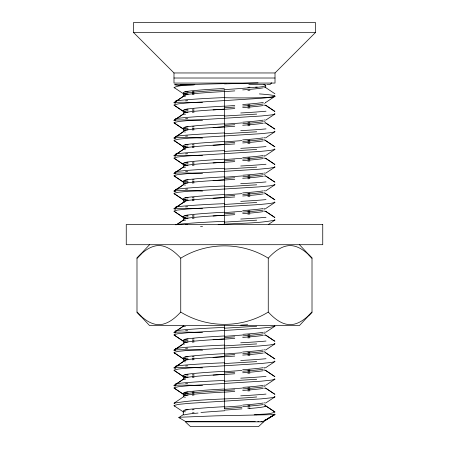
<?xml version="1.0" encoding="UTF-8"?>
<svg xmlns="http://www.w3.org/2000/svg" width="449" height="449" viewBox="0 0 449 449"><rect width="100%" height="100%" fill="white"/><g stroke="black" fill="none" stroke-linecap="round" stroke-linejoin="round"><path stroke-width="0.67" d="M265.6 102.546L274.911 96.361L274.614 95.828M265.6 120.225L274.911 114.04L274.614 113.507M265.6 137.905L274.911 131.72L274.614 131.187M265.6 155.584L274.911 149.399L274.614 148.866M265.6 173.263L274.911 167.079L274.614 166.545M265.6 190.943L274.911 184.758L274.614 184.225M265.6 208.622L274.911 202.437L274.614 201.904M268.513 224.371L274.911 220.117L274.614 219.583M183.518 396.793L174.089 403.157L174.386 403.685M265.6 332.378L274.911 326.193L274.614 325.66M265.6 350.057L274.911 343.872L274.614 343.339M265.6 367.737L274.911 361.552L274.614 361.018M265.6 385.416L274.911 379.231L274.614 378.698M265.6 403.095L274.911 396.91L274.614 396.377M183.518 414.472L178.921 417.587L185.706 421.6M149.528 244.705L136.99 258.119L136.99 312.111L149.528 325.525L299.472 325.525L312.01 312.111L312.01 258.119L299.472 244.705M141.02 254.106L136.99 258.119C142.153 252.708 148.131 247.371 155.685 245.861A71.268 35.628 90 0 1 162.847 246.024C170.042 247.781 175.8 252.899 180.745 258.164L180.745 312.072C175.8 317.331 170.042 322.449 162.847 324.206A71.268 35.628 -90 0 1 155.685 324.369C148.131 322.859 142.153 317.527 136.99 312.111L141.02 316.124M308.946 315.215L312.01 312.111C306.218 318.206 299.028 324.515 290.149 324.655C281.254 324.515 274.03 318.206 268.255 312.072L268.255 258.164C274.03 252.024 281.254 245.715 290.149 245.581C299.028 245.715 306.218 252.029 312.01 258.119L308.946 255.021M275.012 72.963L315.423 32.553L315.423 22.456L133.578 22.45L133.578 32.553L173.988 72.963L275.012 72.963L275.012 83.065L173.988 83.065L173.988 72.963M271.797 82.762L269.961 84.597L266.768 84.597M174.386 102.428L183.518 96.243M174.386 120.108L183.518 113.923M174.386 137.787L183.518 131.602M174.386 155.466L183.518 149.281M174.386 173.146L183.518 166.961M174.386 190.825L183.518 184.64M174.386 208.504L183.518 202.319M176.67 224.64L183.518 219.999M174.386 332.26L183.518 326.075M174.386 349.939L183.518 343.754M174.386 367.619L183.518 361.434M174.386 385.298L183.518 379.113M174.089 102.608L183.31 96.423M174.089 120.287L183.31 114.102M174.089 137.966L183.31 131.782M174.089 155.646L183.31 149.461M174.089 173.325L183.31 167.14M174.089 191.005L183.31 184.82M174.089 208.684L183.31 202.499M176.395 224.814L183.31 220.178M174.089 332.44L183.31 326.255M174.089 350.119L183.31 343.934M174.089 367.798L183.31 361.613M174.089 385.478L183.31 379.293M263.574 421.235L271.931 416.077M273.121 415.342L275.012 414.41L263.277 421.611M263.165 421.628L274.911 414.59L215.879 415.847L181.379 417.177M274.911 96.361L271.465 97.242L261.324 98.303L189.921 102.726L178.797 103.786L174.089 104.847L174.089 105.201L183.383 111.386M274.911 114.04L271.465 114.922L261.324 115.982L189.921 120.405L178.797 121.466L174.089 122.526L174.089 122.88L183.383 129.065M274.911 131.72L271.465 132.601L261.324 133.662L189.921 138.084L178.797 139.145L174.089 140.206L174.089 140.559L183.383 146.744M274.911 149.399L270.203 150.46L259.079 151.521L187.676 155.938L177.535 156.998L174.089 157.885L174.089 158.239L183.383 164.424M274.911 167.079L270.203 168.139L259.079 169.2L187.676 173.617L177.535 174.678L174.089 175.565L174.089 175.918L183.383 182.103M274.911 184.758L270.203 185.819L259.079 186.879L187.676 191.296L177.535 192.357L174.089 193.244L174.089 193.598L183.383 199.783M274.911 202.437L270.203 203.498L259.079 204.559L187.676 208.976L177.535 210.037L174.089 210.923L174.089 211.277L183.383 217.462M274.911 220.117C256.368 223.888 236.977 222.85 218.169 224.713M274.911 326.193L270.203 327.254L259.079 328.314L187.676 332.731L177.535 333.792L174.089 334.679L174.089 335.033L183.383 341.218M174.089 403.157C201.247 398.577 229.259 399.599 256.699 396.967M274.911 343.872L270.203 344.933L259.079 345.994L187.676 350.411L177.535 351.472L174.089 352.358L174.089 352.712L183.383 358.897M274.911 361.552L271.465 362.433L261.324 363.494L189.921 367.916L178.797 368.977L174.089 370.038L174.089 370.391L183.383 376.576M274.911 379.231L271.465 380.112L261.324 381.173L189.921 385.596L178.797 386.656L174.089 387.717L174.089 388.071L183.383 394.256M274.911 396.91L271.465 397.792L261.324 398.852L189.921 403.275L178.797 404.336L174.089 405.396L174.089 405.75L183.613 412.109M180.745 258.164C207.253 241.775 241.747 241.775 268.255 258.164M268.255 312.072C241.747 328.455 207.253 328.455 180.745 312.072M192.357 91.585L194.063 91.411M192.357 94.649L194.063 94.475M192.357 112.329L194.063 112.155M192.357 130.008L194.063 129.834M192.357 147.687L194.063 147.513M192.357 165.367L194.063 165.193M192.357 183.046L194.063 182.872M192.357 200.725L194.063 200.551M192.357 218.405L194.063 218.231M192.357 342.16L194.063 341.986M192.357 359.84L194.063 359.666M192.357 377.519L194.063 377.345M192.357 109.264L194.063 109.09M192.357 110.796L194.063 110.622M192.357 126.944L194.063 126.77M192.357 128.476L194.063 128.302M192.357 144.623L194.063 144.449M192.357 146.155L194.063 145.981M192.357 162.302L194.063 162.128M192.357 163.834L194.063 163.661M192.357 179.982L194.063 179.808M192.357 181.514L194.063 181.34M192.357 197.661L194.063 197.487M192.357 199.193L194.063 199.019M192.357 215.34L194.063 215.166M192.357 216.873L194.063 216.699M192.357 339.096L194.063 338.922M192.357 340.628L194.063 340.454M192.357 356.775L194.063 356.601M192.357 358.308L194.063 358.134M192.357 374.455L194.063 374.281M192.357 375.987L194.063 375.813M192.357 392.134L194.063 391.96M192.357 393.666L194.063 393.492M192.357 395.199L194.063 395.025M192.357 409.814L194.063 409.64M192.357 412.878L194.063 412.704M247.876 108.086L249.936 107.912M247.876 125.765L249.936 125.591M247.876 143.444L249.936 143.27M247.876 161.124L249.936 160.95M247.876 178.803L249.936 178.629M247.876 196.482L249.936 196.308M247.876 214.162L249.936 213.988M247.876 337.917L249.936 337.743M247.876 355.597L249.936 355.423M247.876 373.276L249.936 373.102M247.876 390.956L249.936 390.782M247.876 87.342L249.936 87.168M247.876 90.406L249.936 90.232M247.876 105.021L249.936 104.847M247.876 106.553L249.936 106.379M247.876 122.7L249.936 122.526M247.876 124.233L249.936 124.059M247.876 140.38L249.936 140.206M247.876 141.912L249.936 141.738M247.876 158.059L249.936 157.885M247.876 159.591L249.936 159.417M247.876 175.739L249.936 175.565M247.876 177.271L249.936 177.097M247.876 193.418L249.936 193.244M247.876 194.95L249.936 194.776M247.876 211.097L249.936 210.923M247.876 212.63L249.936 212.456M247.876 334.853L249.936 334.679M247.876 336.385L249.936 336.211M247.876 352.532L249.936 352.358M247.876 354.065L249.936 353.891M247.876 370.212L249.936 370.038M247.876 371.744L249.936 371.57M247.876 387.891L249.936 387.717M247.876 389.423L249.936 389.249M247.876 405.57L249.936 405.396M247.876 407.103L249.936 406.929M247.876 408.635L249.936 408.461M185.577 100.84L187.676 100.66M185.577 118.519L187.676 118.34M185.577 136.199L187.676 136.019M185.577 153.878L187.676 153.698M185.577 171.557L187.676 171.378M185.577 189.237L187.676 189.057M185.577 206.916L187.676 206.736M185.577 224.595L187.676 224.416M185.577 330.672L187.676 330.492M185.577 348.351L187.676 348.171M185.577 366.03L187.676 365.851M185.577 383.71L187.676 383.53M194.838 84.721C188.232 85.703 179.763 84.704 174.089 87.521L183.613 93.886M256.699 114.097L224.5 116.044M256.699 131.776L224.5 133.723M256.699 149.455L224.5 151.403M256.699 167.135L224.5 169.082M256.699 184.814L224.5 186.762M256.699 202.493L224.5 204.441M256.699 220.173L224.5 222.12M256.699 326.249L224.5 328.197M256.699 343.928L224.5 345.876M256.699 361.608L224.5 363.555M256.699 379.287L224.5 381.235M254.162 414.792C260.779 413.826 269.232 414.797 274.911 411.997L265.64 405.806M258.046 82.852L224.5 83.896M133.578 32.553L315.423 32.553M173.988 78.014L275.012 78.014M248.858 84.597L264.338 84.597M174.386 84.749L193.974 84.749M264.422 420.185L265.393 420.247L274.911 414.236L274.614 414.057M186.391 421.6L196.235 421.611M243.251 421.521L249.246 421.583M255.442 414.736L256.699 414.764M180.229 417.912L178.971 417.671M174.88 87.875L174.089 87.521M174.089 105.201L174.88 105.554M174.089 122.88L174.88 123.234M174.089 140.559L174.88 140.913M174.089 158.239L174.88 158.592M174.089 175.918L174.88 176.272M174.089 193.598L174.88 193.951M174.089 211.277L174.88 211.631M174.089 335.033L174.88 335.386M174.089 352.712L174.88 353.066M174.089 370.391L174.88 370.745M274.12 411.643L274.911 411.997M174.089 388.071L174.88 388.424M174.88 406.104L174.089 405.75M265.64 105.257L274.911 111.447M265.64 122.936L274.911 129.127M265.64 140.616L274.911 146.806M265.64 158.295L274.911 164.486M265.64 175.974L274.911 182.165M265.64 193.654L274.911 199.844M265.64 211.333L274.911 217.524M265.64 335.089L274.911 341.279M265.64 352.768L274.911 358.959M265.64 370.447L274.911 376.638M265.64 388.127L274.911 394.317M265.393 87.403L274.911 93.768M174.386 105.375L183.613 111.565M174.386 123.054L183.613 129.245M174.386 140.733L183.613 146.924M174.386 158.413L183.613 164.603M174.386 176.092L183.613 182.277M174.386 193.772L183.613 199.957M174.386 211.451L183.613 217.636M174.386 335.207L183.613 341.392M174.386 352.886L183.613 359.071M174.386 370.565L183.613 376.75M174.386 388.245L183.613 394.43M265.393 105.083L274.614 111.268M265.393 122.762L274.614 128.947M265.393 140.442L274.614 146.627M265.393 158.121L274.614 164.306M265.393 175.8L274.614 181.985M265.393 193.48L274.614 199.665M265.393 211.159L274.614 217.344M265.393 334.915L274.614 341.1M265.393 352.594L274.614 358.779M265.393 370.273L274.614 376.458M265.393 387.953L274.614 394.138M265.393 405.632L274.614 411.817M265.718 84.693L265.718 87.757M224.5 90.642L224.5 224.36M224.5 325.446L224.5 408.871M183.265 411.761L183.265 414.825M175.795 386.061A50.67 1.51 2.7 0 1 202.533 385.551M185.403 395.732A41.409 2.795 -0.2 0 1 188.024 393.532M185.403 394.2A41.409 2.795 -0.2 0 1 188.024 391.999M185.403 379.585A41.409 2.795 -0.2 0 1 188.024 377.385M185.403 378.052A41.409 2.795 -0.2 0 1 188.024 375.852M175.407 383.912A50.67 1.931 -2.3 0 1 224.461 380.455M184.803 392.308A42.043 1.802 -2.9 0 1 224.309 389.019M184.803 377.693A42.043 1.802 -2.9 0 1 224.309 374.404M234.776 373.753A39.731 0.337 -4 0 1 224.893 374.46M241.955 388.11A39.731 0.612 -4 0 1 224.696 389.367M184.803 393.84A42.043 1.802 -2.9 0 1 224.309 390.551M234.776 389.9A39.731 0.337 -4 0 1 224.893 390.608M213.073 375.095A42.043 0.354 -3.8 0 1 224.736 374.303M234.776 372.221A39.731 0.337 -4 0 1 224.893 372.928M241.955 407.322A39.731 0.612 -4 0 1 224.696 408.579M241.955 405.789A39.731 0.612 -4 0 1 224.696 407.047M234.776 391.433A39.731 0.337 -4 0 1 224.893 392.14M184.803 395.373A42.043 1.802 -2.9 0 1 224.309 392.084M266.016 394.076A50.67 1.931 -2.3 0 1 240.731 395.833M263.31 404.521A42.61 2.032 -2.6 0 1 242.701 406.586M263.31 402.989A42.61 2.032 -2.6 0 1 242.701 405.054M264.955 404.263A41.387 2.789 0.5 0 1 264.41 404.42M264.955 402.731A41.387 2.789 0.5 0 1 264.41 402.888M263.31 388.374A42.61 2.032 -2.6 0 1 242.701 390.439M263.31 386.842A42.61 2.032 -2.6 0 1 242.701 388.907M264.955 388.116A41.387 2.789 0.5 0 1 264.41 388.273M264.955 386.583A41.387 2.789 0.5 0 1 264.41 386.741M184.803 409.988A42.043 1.802 -2.9 0 1 224.309 406.699M175.795 368.382A50.67 1.51 2.7 0 1 202.533 367.871M185.403 376.52A41.409 2.795 -0.2 0 1 188.024 374.32M185.403 361.905A41.409 2.795 -0.2 0 1 188.024 359.705M185.403 360.373A41.409 2.795 -0.2 0 1 188.024 358.173M175.407 366.232A50.67 1.931 -2.3 0 1 224.461 362.775M184.803 374.629A42.043 1.802 -2.9 0 1 224.309 371.34M184.803 360.014A42.043 1.802 -2.9 0 1 224.309 356.725M234.776 356.074A39.731 0.337 -4 0 1 224.893 356.781M241.955 370.431A39.731 0.612 -4 0 1 224.696 371.688M213.073 357.415A42.043 0.354 -3.8 0 1 224.736 356.624M234.776 354.542A39.731 0.337 -4 0 1 224.893 355.249M266.016 376.397A50.67 1.931 -2.3 0 1 240.731 378.153M263.31 385.309A42.61 2.032 -2.6 0 1 242.701 387.375M264.955 385.051A41.387 2.789 0.5 0 1 264.41 385.208M263.31 370.694A42.61 2.032 -2.6 0 1 242.701 372.76M263.31 369.162A42.61 2.032 -2.6 0 1 242.701 371.228M264.955 370.436A41.387 2.789 0.5 0 1 264.41 370.593M264.955 368.904A41.387 2.789 0.5 0 1 264.41 369.061M175.795 350.703A50.67 1.51 2.7 0 1 202.533 350.192M185.403 358.841A41.409 2.795 -0.2 0 1 188.024 356.641M185.403 342.694A41.409 2.795 -0.2 0 1 188.024 340.494M184.702 344.074A41.409 2.795 -0.2 0 1 188.024 342.026M175.407 348.553A50.67 1.931 -2.3 0 1 224.461 345.096M184.803 356.949A42.043 1.802 -2.9 0 1 224.309 353.66M184.803 342.334A42.043 1.802 -2.9 0 1 224.309 339.046M234.776 338.394A39.731 0.337 -4 0 1 224.893 339.102M241.955 352.751A39.731 0.612 -4 0 1 224.696 354.008M213.073 339.736A42.043 0.354 -3.8 0 1 224.736 338.944M234.776 336.862A39.731 0.337 -4 0 1 224.893 337.569M266.016 358.717A50.67 1.931 -2.3 0 1 240.731 360.474M263.31 367.63A42.61 2.032 -2.6 0 1 242.701 369.695M264.955 367.372A41.387 2.789 0.5 0 1 264.41 367.529M263.31 353.015A42.61 2.032 -2.6 0 1 242.701 355.08M263.31 351.483A42.61 2.032 -2.6 0 1 242.701 353.548M264.955 352.757A41.387 2.789 0.5 0 1 264.41 352.914M264.955 351.225A41.387 2.789 0.5 0 1 264.41 351.382M175.795 333.023A50.67 1.51 2.7 0 1 202.533 332.513M185.403 341.161A41.409 2.795 -0.2 0 1 188.024 338.961M185.403 326.546A41.409 2.795 -0.2 0 1 183.287 325.547M175.407 330.874A50.67 1.931 -2.3 0 1 224.461 327.416M184.803 339.27A42.043 1.802 -2.9 0 1 224.309 335.981M241.955 335.072A39.731 0.612 -4 0 1 224.696 336.329M266.016 341.038A50.67 1.931 -2.3 0 1 240.731 342.795M263.31 349.951A42.61 2.032 -2.6 0 1 242.701 352.016M264.955 349.692A41.387 2.789 0.5 0 1 264.41 349.85M263.31 335.336A42.61 2.032 -2.6 0 1 242.701 337.401M263.31 333.803A42.61 2.032 -2.6 0 1 242.701 335.869M264.955 335.077A41.387 2.789 0.5 0 1 264.41 335.235M264.955 333.545A41.387 2.789 0.5 0 1 264.41 333.702M247.657 324.722A50.67 1.931 -2.3 0 1 240.731 325.115M263.31 332.271A42.61 2.032 -2.6 0 1 242.701 334.337M264.955 332.013A41.387 2.789 0.5 0 1 264.41 332.17M185.403 220.476A41.409 2.795 -0.2 0 1 188.024 218.27M185.403 218.944A41.409 2.795 -0.2 0 1 188.024 216.738M200.529 226.375A50.67 1.51 2.7 0 1 202.533 226.436M175.407 224.797A50.67 1.931 -2.3 0 1 224.461 221.34M184.803 218.579A42.043 1.802 -2.9 0 1 224.309 215.296M234.776 214.644A39.731 0.337 -4 0 1 224.893 215.346M213.073 215.98A42.043 0.354 -3.8 0 1 224.736 215.194M234.776 213.112A39.731 0.337 -4 0 1 224.893 213.814M175.795 209.268A50.67 1.51 2.7 0 1 202.533 208.757M185.403 217.411A41.409 2.795 -0.2 0 1 188.024 215.206M185.403 201.264A41.409 2.795 -0.2 0 1 188.024 199.059M184.702 202.639A41.409 2.795 -0.2 0 1 188.024 200.591M175.407 207.118A50.67 1.931 -2.3 0 1 224.461 203.661M184.803 215.514A42.043 1.802 -2.9 0 1 224.309 212.231M184.803 200.899A42.043 1.802 -2.9 0 1 224.309 197.616M234.776 196.965A39.731 0.337 -4 0 1 224.893 197.667M241.955 211.316A39.731 0.612 -4 0 1 224.696 212.573M213.073 198.301A42.043 0.354 -3.8 0 1 224.736 197.515M234.776 195.433A39.731 0.337 -4 0 1 224.893 196.134M266.016 217.282A50.67 1.931 -2.3 0 1 240.731 219.039M263.31 211.58A42.61 2.032 -2.6 0 1 242.701 213.645M263.31 210.048A42.61 2.032 -2.6 0 1 242.701 212.113M264.955 211.322A41.387 2.789 0.5 0 1 264.41 211.479M264.955 209.79A41.387 2.789 0.5 0 1 264.41 209.947M175.795 191.588A50.67 1.51 2.7 0 1 202.533 191.078M185.403 199.732A41.409 2.795 -0.2 0 1 188.024 197.526M185.403 185.117A41.409 2.795 -0.2 0 1 188.024 182.911M185.403 183.585A41.409 2.795 -0.2 0 1 188.024 181.379M175.407 189.439A50.67 1.931 -2.3 0 1 224.461 185.981M184.803 197.835A42.043 1.802 -2.9 0 1 224.309 194.552M184.803 183.22A42.043 1.802 -2.9 0 1 224.309 179.937M234.776 179.286A39.731 0.337 -4 0 1 224.893 179.987M241.955 193.637A39.731 0.612 -4 0 1 224.696 194.894M213.073 180.621A42.043 0.354 -3.8 0 1 224.736 179.836M234.776 177.753A39.731 0.337 -4 0 1 224.893 178.455M266.016 199.603A50.67 1.931 -2.3 0 1 240.731 201.36M263.31 208.516A42.61 2.032 -2.6 0 1 242.701 210.581M264.955 208.257A41.387 2.789 0.5 0 1 264.41 208.415M263.31 193.901A42.61 2.032 -2.6 0 1 242.701 195.966M263.31 192.368A42.61 2.032 -2.6 0 1 242.701 194.434M264.955 193.642A41.387 2.789 0.5 0 1 264.41 193.8M264.955 192.11A41.387 2.789 0.5 0 1 264.41 192.267M175.795 173.909A50.67 1.51 2.7 0 1 202.533 173.398M185.403 182.053A41.409 2.795 -0.2 0 1 188.024 179.847M185.403 167.438A41.409 2.795 -0.2 0 1 188.024 165.232M185.403 165.906A41.409 2.795 -0.2 0 1 188.024 163.7M175.407 171.759A50.67 1.931 -2.3 0 1 224.461 168.302M184.803 180.156A42.043 1.802 -2.9 0 1 224.309 176.872M184.803 165.541A42.043 1.802 -2.9 0 1 224.309 162.257M234.776 161.606A39.731 0.337 -4 0 1 224.893 162.308M241.955 175.957A39.731 0.612 -4 0 1 224.696 177.215M213.073 162.942A42.043 0.354 -3.8 0 1 224.736 162.156M234.776 160.074A39.731 0.337 -4 0 1 224.893 160.776M266.016 181.924A50.67 1.931 -2.3 0 1 240.731 183.68M263.31 190.836A42.61 2.032 -2.6 0 1 242.701 192.902M264.955 190.578A41.387 2.789 0.5 0 1 264.41 190.735M263.31 176.221A42.61 2.032 -2.6 0 1 242.701 178.287M263.31 174.689A42.61 2.032 -2.6 0 1 242.701 176.754M264.955 175.963A41.387 2.789 0.5 0 1 264.41 176.12M264.955 174.431A41.387 2.789 0.5 0 1 264.41 174.588M175.795 156.23A50.67 1.51 2.7 0 1 202.533 155.719M185.403 164.373A41.409 2.795 -0.2 0 1 188.024 162.168M185.403 149.758A41.409 2.795 -0.2 0 1 188.024 147.553M185.403 148.226A41.409 2.795 -0.2 0 1 188.024 146.02M175.407 154.08A50.67 1.931 -2.3 0 1 224.461 150.623M184.803 162.476A42.043 1.802 -2.9 0 1 224.309 159.193M184.803 147.861A42.043 1.802 -2.9 0 1 224.309 144.578M234.776 143.927A39.731 0.337 -4 0 1 224.893 144.629M241.955 158.278A39.731 0.612 -4 0 1 224.696 159.535M213.073 145.263A42.043 0.354 -3.8 0 1 224.736 144.477M234.776 142.395A39.731 0.337 -4 0 1 224.893 143.096M266.016 164.244A50.67 1.931 -2.3 0 1 240.731 166.001M263.31 173.157A42.61 2.032 -2.6 0 1 242.701 175.222M264.955 172.899A41.387 2.789 0.5 0 1 264.41 173.056M263.31 158.542A42.61 2.032 -2.6 0 1 242.701 160.607M263.31 157.01A42.61 2.032 -2.6 0 1 242.701 159.075M264.955 158.284A41.387 2.789 0.5 0 1 264.41 158.441M264.955 156.752A41.387 2.789 0.5 0 1 264.41 156.909M175.795 138.55A50.67 1.51 2.7 0 1 202.533 138.039M185.403 146.694A41.409 2.795 -0.2 0 1 188.024 144.488M185.403 132.079A41.409 2.795 -0.2 0 1 188.024 129.873M185.403 130.547A41.409 2.795 -0.2 0 1 188.024 128.341M175.407 136.401A50.67 1.931 -2.3 0 1 224.461 132.943M184.803 144.797A42.043 1.802 -2.9 0 1 224.309 141.514M184.803 130.182A42.043 1.802 -2.9 0 1 224.309 126.899M234.776 126.248A39.731 0.337 -4 0 1 224.893 126.949M241.955 140.599A39.731 0.612 -4 0 1 224.696 141.856M213.073 127.583A42.043 0.354 -3.8 0 1 224.736 126.798M234.776 124.715A39.731 0.337 -4 0 1 224.893 125.417M266.016 146.565A50.67 1.931 -2.3 0 1 240.731 148.322M263.31 155.477A42.61 2.032 -2.6 0 1 242.701 157.543M264.955 155.219A41.387 2.789 0.5 0 1 264.41 155.376M263.31 140.863A42.61 2.032 -2.6 0 1 242.701 142.928M263.31 139.33A42.61 2.032 -2.6 0 1 242.701 141.396M264.955 140.604A41.387 2.789 0.5 0 1 264.41 140.762M264.955 139.072A41.387 2.789 0.5 0 1 264.41 139.229M175.795 120.871A50.67 1.51 2.7 0 1 202.533 120.36M185.403 129.015A41.409 2.795 -0.2 0 1 188.024 126.809M185.403 114.4A41.409 2.795 -0.2 0 1 188.024 112.194M185.403 112.867A41.409 2.795 -0.2 0 1 188.024 110.662M175.407 118.721A50.67 1.931 -2.3 0 1 224.461 115.264M184.803 127.118A42.043 1.802 -2.9 0 1 224.309 123.834M184.803 112.503A42.043 1.802 -2.9 0 1 224.309 109.219M234.776 108.568A39.731 0.337 -4 0 1 224.893 109.27M241.955 122.919A39.731 0.612 -4 0 1 224.696 124.177M213.073 109.904A42.043 0.354 -3.8 0 1 224.736 109.118M234.776 107.036A39.731 0.337 -4 0 1 224.893 107.738M266.016 128.885A50.67 1.931 -2.3 0 1 240.731 130.642M263.31 137.798A42.61 2.032 -2.6 0 1 242.701 139.863M264.955 137.54A41.387 2.789 0.5 0 1 264.41 137.697M263.31 123.183A42.61 2.032 -2.6 0 1 242.701 125.249M263.31 121.651A42.61 2.032 -2.6 0 1 242.701 123.716M264.955 122.925A41.387 2.789 0.5 0 1 264.41 123.082M264.955 121.393A41.387 2.789 0.5 0 1 264.41 121.55M259.365 93.914A50.67 2.621 1.2 0 1 271.426 97.029A50.67 2.621 1.2 0 1 224.478 97.719M175.407 101.042A50.67 1.931 -2.3 0 1 224.461 97.585M263.31 103.972A42.61 2.032 -2.6 0 1 242.701 106.037M263.31 102.439A42.61 2.032 -2.6 0 1 242.701 104.505M264.955 103.713A41.387 2.789 0.5 0 1 264.41 103.871M265.651 102.198A41.387 2.632 1.5 0 1 265.718 102.372M263.31 87.824A42.61 2.032 -2.6 0 1 242.701 89.89M264.955 87.566A41.387 2.789 0.5 0 1 264.41 87.723M234.776 90.889A39.731 0.337 -4 0 1 224.893 91.59M184.803 94.823A42.043 1.802 -2.9 0 1 224.309 91.54M234.776 105.504A39.731 0.337 -4 0 1 224.893 106.205M184.803 91.759A42.043 1.802 -2.9 0 1 224.309 88.475M180.027 84.962A49.788 0.595 -1.3 0 1 226.133 83.604M257.182 87.005A39.731 1.386 -3.6 0 1 224.158 89.626M184.803 109.438A42.043 1.802 -2.9 0 1 224.309 106.155M179.909 85.506A50.67 2.279 1.9 0 1 175.166 84.766M185.403 93.656A41.409 2.795 -0.2 0 1 188.024 91.45M185.403 95.188A41.409 2.795 -0.2 0 1 188.024 92.982M263.86 84.743A42.61 2.795 -0.5 0 1 255.672 87.437M264.955 84.502A41.387 2.789 0.5 0 1 264.41 84.659M184.803 93.291A42.043 1.802 -2.9 0 1 224.309 90.008M185.403 397.264A41.409 2.795 -0.2 0 1 188.024 395.064M224.5 421.611A39.585 0.483 -0.3 0 1 196.185 421.611M224.489 421.594A36.728 1.134 -0.7 0 1 243.414 421.51M200.956 412.446A42.043 0.786 -3.7 0 1 224.612 410.768M183.905 414.988A41.409 2.374 -2.1 0 1 198.048 413.058M241.955 408.854A39.731 0.612 -4 0 1 224.696 410.111M178.921 417.508A46.095 1.308 -0.2 0 1 180.644 417.172M265.724 420.084A41.387 2.75 0.9 0 1 265.584 420.253M265.724 405.98A42.61 2.565 -1.6 0 1 249.678 408.45M262.278 421.656A40.348 0.404 1.3 0 1 260.903 421.673M258.989 421.673A40.348 0.404 1.3 0 1 257.838 421.667M255.195 421.645A40.348 0.404 1.3 0 1 252.652 421.617M252.108 421.611A40.348 0.404 1.3 0 1 248.623 421.56M185.403 411.879A41.409 2.795 -0.2 0 1 188.024 409.679M264.955 405.795A41.387 2.789 0.5 0 1 264.41 405.952M175.795 103.191A50.67 1.51 2.7 0 1 202.533 102.681M185.403 111.335A41.409 2.795 -0.2 0 1 188.024 109.129M185.403 96.72A41.409 2.795 -0.2 0 1 188.024 94.515M266.016 111.206A50.67 1.931 -2.3 0 1 240.731 112.963M263.31 120.119A42.61 2.032 -2.6 0 1 242.701 122.184M264.955 119.861A41.387 2.789 0.5 0 1 264.41 120.018M263.31 105.504A42.61 2.032 -2.6 0 1 242.701 107.569M264.955 105.246A41.387 2.789 0.5 0 1 264.41 105.403M263.636 421.836L258.585 426.55L190.415 426.55L185.364 421.836L263.636 421.836M193.199 93.027L192.357 93.117L194.063 92.943L193.199 93.027M322.747 224.5L126.253 224.5L126.253 244.705L322.747 244.705L322.747 224.5"/></g></svg>
